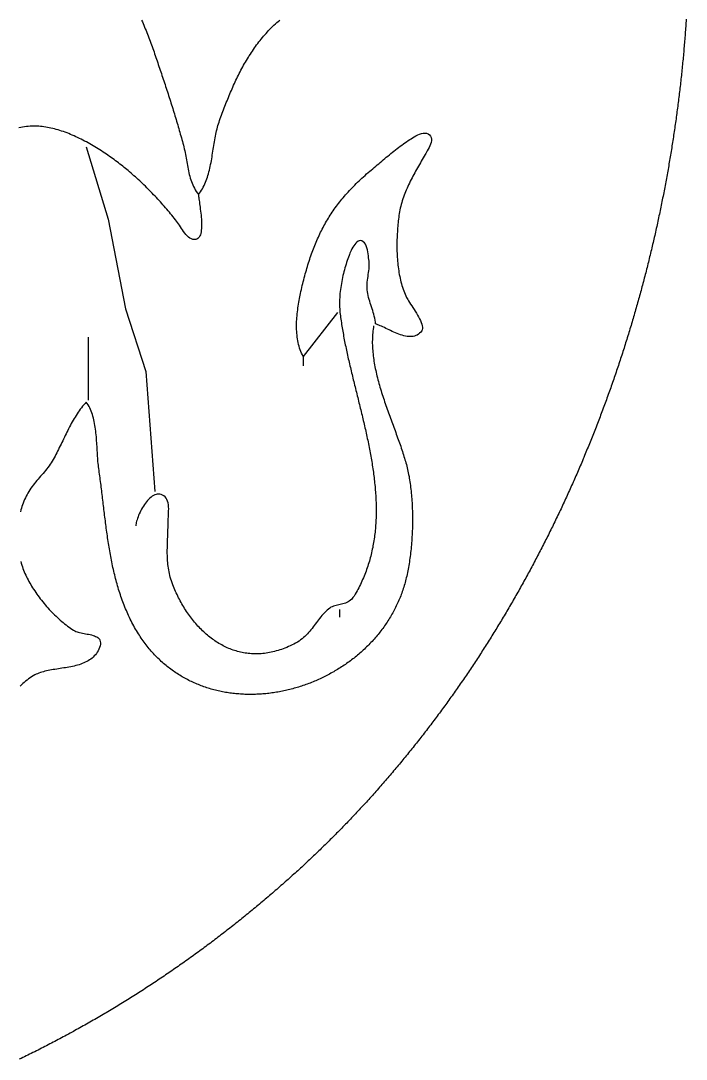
# Model space of a CAD drawing. Header units: millimetres. Extents: x 144 to 1034, y 80 to 1104.
# Drawn here: x 683 to 1033, y 115 to 661 of the extents above; entities that cross this region are included whole.
import ezdxf

# ---------------------------------------------------------------- set-up
doc = ezdxf.new("R2010")
doc.units = ezdxf.units.MM
doc.layers.add('0_0_0', color=3, linetype='Continuous')

msp = doc.modelspace()

# ---------------------------------------------------------------- linework, layer by layer
at = {"layer": '0_0_0'}
for points in [[(1032.76, 661.69), (1032.7, 660.73), (1032.63, 659.78), (1032.57, 658.82), (1032.5, 657.87), (1032.43, 656.92), (1032.36, 655.96), (1032.29, 655.01), (1032.22, 654.05), (1032.14, 653.1), (1032.07, 652.15), (1031.99, 651.19), (1031.92, 650.24), (1031.84, 649.28), (1031.76, 648.33), (1031.67, 647.38), (1031.59, 646.42), (1031.51, 645.47), (1031.42, 644.52), (1031.34, 643.56), (1031.25, 642.61), (1031.16, 641.66), (1031.07, 640.7), (1030.98, 639.75), (1030.89, 638.8), (1030.79, 637.84), (1030.7, 636.89), (1030.6, 635.94), (1030.5, 634.98), (1030.4, 634.03), (1030.3, 633.08), (1030.2, 632.13), (1030.1, 631.18), (1030, 630.22), (1029.89, 629.27), (1029.78, 628.32), (1029.68, 627.37), (1029.57, 626.42), (1029.46, 625.46), (1029.35, 624.51), (1029.23, 623.56), (1029.12, 622.61), (1029, 621.66), (1028.89, 620.71), (1028.77, 619.76), (1028.65, 618.81), (1028.53, 617.86), (1028.41, 616.9), (1028.29, 615.95), (1028.16, 615), (1028.04, 614.05), (1027.91, 613.1), (1027.78, 612.15), (1027.65, 611.2), (1027.52, 610.26), (1027.39, 609.31), (1027.26, 608.36), (1027.13, 607.41), (1026.99, 606.46), (1026.85, 605.51), (1026.72, 604.56), (1026.58, 603.61), (1026.44, 602.67), (1026.3, 601.72), (1026.15, 600.77), (1026.01, 599.82), (1025.87, 598.87), (1025.72, 597.93), (1025.57, 596.98), (1025.42, 596.03), (1025.27, 595.09), (1025.12, 594.14), (1024.97, 593.19), (1024.81, 592.25), (1024.66, 591.3), (1024.5, 590.35), (1024.35, 589.41), (1024.19, 588.46), (1024.03, 587.52), (1023.87, 586.57), (1023.7, 585.63), (1023.54, 584.68), (1023.37, 583.74), (1023.21, 582.79), (1023.04, 581.85), (1022.87, 580.91), (1022.7, 579.96), (1022.53, 579.02), (1022.36, 578.08), (1022.19, 577.13), (1022.01, 576.19), (1021.83, 575.25), (1021.66, 574.31), (1021.48, 573.36), (1021.3, 572.42), (1021.12, 571.48), (1020.94, 570.54), (1020.75, 569.6), (1020.57, 568.66), (1020.38, 567.72), (1020.19, 566.78), (1020.01, 565.84), (1019.82, 564.9), (1019.62, 563.96), (1019.43, 563.02), (1019.24, 562.08), (1019.04, 561.14), (1018.85, 560.2), (1018.65, 559.26), (1018.45, 558.32), (1018.25, 557.39), (1018.05, 556.45), (1017.85, 555.51), (1017.65, 554.58), (1017.44, 553.64), (1017.24, 552.7), (1017.03, 551.77), (1016.82, 550.83), (1016.61, 549.89), (1016.4, 548.96), (1016.19, 548.02), (1015.98, 547.09), (1015.76, 546.16), (1015.55, 545.22), (1015.33, 544.29), (1015.11, 543.35), (1014.89, 542.42), (1014.67, 541.49), (1014.45, 540.56), (1014.23, 539.62), (1014, 538.69), (1013.78, 537.76), (1013.55, 536.83), (1013.32, 535.9), (1013.09, 534.97), (1012.86, 534.04), (1012.63, 533.11), (1012.4, 532.18), (1012.16, 531.25), (1011.93, 530.32), (1011.69, 529.39), (1011.46, 528.46), (1011.22, 527.53), (1010.98, 526.6), (1010.73, 525.68), (1010.49, 524.75), (1010.25, 523.82), (1010, 522.9), (1009.76, 521.97), (1009.51, 521.05), (1009.26, 520.12), (1009.01, 519.2), (1008.76, 518.27), (1008.51, 517.35), (1008.25, 516.42), (1008, 515.5), (1007.74, 514.58), (1007.48, 513.65), (1007.23, 512.73), (1006.97, 511.81), (1006.7, 510.89), (1006.44, 509.97), (1006.18, 509.04), (1005.91, 508.12), (1005.65, 507.2), (1005.38, 506.28), (1005.11, 505.36), (1004.84, 504.45), (1004.57, 503.53), (1004.3, 502.61), (1004.03, 501.69), (1003.75, 500.77), (1003.48, 499.86), (1003.2, 498.94), (1002.92, 498.02), (1002.64, 497.11), (1002.36, 496.19), (1002.08, 495.28), (1001.8, 494.36), (1001.51, 493.45), (1001.23, 492.54), (1000.94, 491.62), (1000.65, 490.71), (1000.36, 489.8), (1000.07, 488.88), (999.78, 487.97), (999.49, 487.06), (999.2, 486.15), (998.9, 485.24), (998.6, 484.33), (998.31, 483.42), (998.01, 482.51), (997.71, 481.6), (997.41, 480.7), (997.1, 479.79), (996.8, 478.88), (996.49, 477.97), (996.19, 477.07), (995.88, 476.16), (995.57, 475.26), (995.26, 474.35), (994.95, 473.45), (994.64, 472.54), (994.33, 471.64), (994.01, 470.74), (993.7, 469.83), (993.38, 468.93), (993.06, 468.03), (992.74, 467.13), (992.42, 466.23), (992.1, 465.33), (991.77, 464.43), (991.45, 463.53), (991.12, 462.63), (990.8, 461.73), (990.47, 460.83), (990.14, 459.94), (989.81, 459.04), (989.48, 458.14), (989.15, 457.25), (988.81, 456.35), (988.48, 455.46), (988.14, 454.56), (987.8, 453.67), (987.46, 452.78), (987.12, 451.88), (986.78, 450.99), (986.44, 450.1), (986.1, 449.21), (985.75, 448.32), (985.4, 447.43), (985.06, 446.54), (984.71, 445.65), (984.36, 444.76), (984.01, 443.87), (983.66, 442.98), (983.3, 442.1), (982.95, 441.21), (982.59, 440.32), (982.23, 439.44), (981.88, 438.55), (981.52, 437.67), (981.16, 436.79), (980.79, 435.9), (980.43, 435.02), (980.07, 434.14), (979.7, 433.26), (979.33, 432.38), (978.97, 431.49), (978.6, 430.62), (978.23, 429.74), (977.86, 428.86), (977.48, 427.98), (977.11, 427.1), (976.73, 426.22), (976.36, 425.35), (975.98, 424.47), (975.6, 423.6), (975.22, 422.72), (974.84, 421.85), (974.46, 420.97), (974.07, 420.1), (973.69, 419.23), (973.3, 418.36), (972.92, 417.49), (972.53, 416.62), (972.14, 415.75), (971.75, 414.88), (971.36, 414.01), (970.96, 413.14), (970.57, 412.27), (970.17, 411.41), (969.78, 410.54), (969.38, 409.67), (968.98, 408.81), (968.58, 407.94), (968.18, 407.08), (967.77, 406.22), (967.37, 405.35), (966.97, 404.49), (966.56, 403.63), (966.15, 402.77), (965.74, 401.91), (965.33, 401.05), (964.92, 400.19), (964.51, 399.33), (964.1, 398.48), (963.68, 397.62), (963.27, 396.76), (962.85, 395.91), (962.43, 395.05), (962.01, 394.2), (961.59, 393.34), (961.17, 392.49), (960.74, 391.64), (960.32, 390.79), (959.89, 389.94), (959.47, 389.09), (959.04, 388.24), (958.61, 387.39), (958.18, 386.54), (957.75, 385.69), (957.32, 384.85), (956.88, 384), (956.45, 383.15), (956.01, 382.31), (955.57, 381.46), (955.14, 380.62), (954.7, 379.78), (954.25, 378.94), (953.81, 378.09), (953.37, 377.25), (952.92, 376.41), (952.48, 375.57), (952.03, 374.74), (951.58, 373.9), (951.13, 373.06), (950.68, 372.22), (950.23, 371.39), (949.78, 370.55), (949.32, 369.72), (948.87, 368.88), (948.41, 368.05), (947.96, 367.22), (947.5, 366.39), (947.04, 365.56), (946.58, 364.73), (946.11, 363.9), (945.65, 363.07), (945.18, 362.24), (944.72, 361.41), (944.25, 360.59), (943.78, 359.76), (943.31, 358.94), (942.84, 358.11), (942.37, 357.29), (941.9, 356.47), (941.42, 355.64), (940.95, 354.82), (940.47, 354), (939.99, 353.18), (939.51, 352.36), (939.03, 351.55), (938.55, 350.73), (938.07, 349.91), (937.59, 349.1), (937.1, 348.28), (936.61, 347.47), (936.13, 346.65), (935.64, 345.84), (935.15, 345.03), (934.66, 344.22), (934.17, 343.41), (933.67, 342.6), (933.18, 341.79), (932.68, 340.98), (932.19, 340.17), (931.69, 339.37), (931.19, 338.56), (930.69, 337.76), (930.19, 336.95), (929.68, 336.15), (929.18, 335.35), (928.68, 334.55), (928.17, 333.74), (927.66, 332.94), (927.15, 332.15), (926.64, 331.35), (926.13, 330.55), (925.62, 329.75), (925.11, 328.96), (924.59, 328.16), (924.08, 327.37), (923.56, 326.57), (923.04, 325.78), (922.52, 324.99), (922, 324.2), (921.48, 323.41), (920.96, 322.62), (920.43, 321.83), (919.91, 321.04), (919.38, 320.26), (918.85, 319.47), (918.33, 318.68), (917.8, 317.9), (917.27, 317.12), (916.73, 316.33), (916.2, 315.55), (915.66, 314.77), (915.13, 313.99), (914.59, 313.21), (914.05, 312.43), (913.52, 311.66), (912.97, 310.88), (912.43, 310.11), (911.89, 309.33), (911.35, 308.56), (910.8, 307.78), (910.25, 307.01), (909.71, 306.24), (909.16, 305.47), (908.61, 304.7), (908.06, 303.93), (907.51, 303.16), (906.95, 302.4), (906.4, 301.63), (905.84, 300.87), (905.29, 300.1), (904.73, 299.34), (904.17, 298.58), (903.61, 297.82), (903.05, 297.06), (902.48, 296.3), (901.92, 295.54), (901.35, 294.78), (900.79, 294.02), (900.22, 293.27), (899.65, 292.51), (899.08, 291.76), (898.51, 291), (897.94, 290.25), (897.37, 289.5), (896.79, 288.75), (896.22, 288), (895.64, 287.25), (895.06, 286.51), (894.48, 285.76), (893.9, 285.01), (893.32, 284.27), (892.74, 283.53), (892.16, 282.78), (891.57, 282.04), (890.98, 281.3), (890.4, 280.56), (889.81, 279.82), (889.22, 279.08), (888.63, 278.35), (888.04, 277.61), (887.44, 276.87), (886.85, 276.14), (886.25, 275.41), (885.66, 274.67), (885.06, 273.94), (884.46, 273.21), (883.86, 272.48), (883.26, 271.76), (882.66, 271.03), (882.05, 270.3), (881.45, 269.58), (880.84, 268.85), (880.24, 268.13), (879.63, 267.41), (879.02, 266.69), (878.41, 265.96), (877.8, 265.25), (877.18, 264.53), (876.57, 263.81), (875.95, 263.09), (875.34, 262.38), (874.72, 261.66), (874.1, 260.95), (873.48, 260.24), (872.86, 259.53), (872.24, 258.82), (871.62, 258.11), (870.99, 257.4), (870.37, 256.69), (869.74, 255.99), (869.11, 255.28), (868.48, 254.58), (867.85, 253.87), (867.22, 253.17), (866.59, 252.47), (865.95, 251.77), (865.32, 251.07), (864.68, 250.37), (864.05, 249.68), (863.41, 248.98), (862.77, 248.29), (862.13, 247.59), (861.49, 246.9), (860.84, 246.21), (860.2, 245.52), (859.55, 244.83), (858.91, 244.14), (858.26, 243.45), (857.61, 242.77), (856.96, 242.08), (856.31, 241.4), (855.66, 240.71), (855, 240.03), (854.35, 239.35), (853.69, 238.67), (853.04, 237.99), (852.38, 237.31), (851.72, 236.64), (851.06, 235.96), (850.4, 235.29), (849.74, 234.61), (849.07, 233.94), (848.41, 233.27), (847.74, 232.6), (847.07, 231.93), (846.41, 231.26), (845.74, 230.6), (845.07, 229.93), (844.39, 229.27), (843.72, 228.6), (843.05, 227.94), (842.37, 227.28), (841.7, 226.62), (841.02, 225.96), (840.34, 225.3), (839.66, 224.65), (838.98, 223.99), (838.3, 223.34), (837.61, 222.68), (836.93, 222.03), (836.24, 221.38), (835.56, 220.73), (834.87, 220.08), (834.18, 219.44), (833.49, 218.79), (832.8, 218.14), (832.11, 217.5), (831.41, 216.86), (830.72, 216.21), (830.02, 215.57), (829.32, 214.93), (828.63, 214.3), (827.93, 213.66), (827.23, 213.02), (826.52, 212.39), (825.79, 211.72), (825.05, 211.06), (824.31, 210.39), (823.56, 209.73), (822.82, 209.07), (822.08, 208.41), (821.33, 207.75), (820.58, 207.09), (819.84, 206.43), (819.09, 205.78), (818.34, 205.12), (817.59, 204.47), (816.84, 203.82), (816.08, 203.17), (815.33, 202.52), (814.58, 201.87), (813.82, 201.22), (813.06, 200.57), (812.3, 199.93), (811.55, 199.28), (810.79, 198.64), (810.02, 198), (809.26, 197.36), (808.5, 196.72), (807.73, 196.08), (806.97, 195.44), (806.2, 194.81), (805.43, 194.17), (804.67, 193.54), (803.9, 192.91), (803.13, 192.28), (802.35, 191.65), (801.58, 191.02), (800.81, 190.39), (800.03, 189.76), (799.26, 189.14), (798.48, 188.52), (797.7, 187.89), (796.92, 187.27), (796.14, 186.65), (795.36, 186.03), (794.58, 185.41), (793.8, 184.8), (793.01, 184.18), (792.23, 183.57), (791.44, 182.96), (790.65, 182.34), (789.87, 181.73), (789.08, 181.12), (788.29, 180.52), (787.5, 179.91), (786.7, 179.31), (785.91, 178.7), (785.12, 178.1), (784.32, 177.5), (783.53, 176.9), (782.73, 176.3), (781.93, 175.7), (781.13, 175.1), (780.33, 174.51), (779.53, 173.91), (778.73, 173.32), (777.93, 172.73), (777.12, 172.14), (776.32, 171.55), (775.51, 170.96), (774.7, 170.38), (773.9, 169.79), (773.09, 169.21), (772.28, 168.63), (771.47, 168.05), (770.66, 167.47), (769.84, 166.89), (769.03, 166.31), (768.22, 165.74), (767.4, 165.16), (766.58, 164.59), (765.77, 164.02), (764.95, 163.45), (764.13, 162.88), (763.31, 162.31), (762.49, 161.74), (761.67, 161.18), (760.84, 160.61), (760.02, 160.05), (759.19, 159.49), (758.37, 158.93), (757.54, 158.37), (756.72, 157.81), (755.89, 157.26), (755.06, 156.7), (754.23, 156.15), (753.4, 155.6), (752.56, 155.05), (751.73, 154.5), (750.9, 153.95), (750.06, 153.41), (749.23, 152.86), (748.39, 152.32), (747.55, 151.78), (746.71, 151.24), (745.88, 150.7), (745.04, 150.16), (744.19, 149.62), (743.35, 149.09), (742.51, 148.55), (741.67, 148.02), (740.82, 147.49), (739.98, 146.96), (739.13, 146.43), (738.28, 145.9), (737.43, 145.38), (736.59, 144.86), (735.74, 144.33), (734.89, 143.81), (734.03, 143.29), (733.18, 142.77), (732.33, 142.26), (731.47, 141.74), (730.62, 141.23), (729.76, 140.72), (728.91, 140.2), (728.05, 139.69), (727.19, 139.19), (726.33, 138.68), (725.47, 138.17), (724.61, 137.67), (723.75, 137.17), (722.89, 136.67), (722.02, 136.17), (721.16, 135.67), (720.3, 135.17), (719.43, 134.68), (718.56, 134.18), (717.7, 133.69), (716.83, 133.2), (715.96, 132.71), (715.09, 132.22), (714.22, 131.74), (713.35, 131.25), (712.47, 130.77), (711.6, 130.29), (710.73, 129.81), (709.85, 129.33), (708.98, 128.85), (708.1, 128.37), (707.22, 127.9), (706.34, 127.43), (705.47, 126.95), (704.59, 126.48), (703.71, 126.02), (702.83, 125.55), (701.94, 125.08), (701.06, 124.62), (700.18, 124.16), (699.29, 123.7), (698.41, 123.24), (697.52, 122.78), (696.64, 122.32), (695.75, 121.87), (694.86, 121.41), (693.97, 120.96), (693.08, 120.51), (692.19, 120.06), (691.3, 119.62), (690.41, 119.17), (689.52, 118.73), (688.62, 118.28), (687.73, 117.84), (686.83, 117.4), (685.94, 116.97), (685.04, 116.53), (684.14, 116.09), (683.25, 115.66), (682.35, 115.23)], [(746.59, 661.25), (746.99, 660.33), (747.38, 659.41), (747.77, 658.49), (748.15, 657.57), (748.53, 656.64), (748.91, 655.72), (749.28, 654.79), (749.65, 653.86), (750.02, 652.93), (750.38, 652), (750.74, 651.07), (751.09, 650.13), (751.44, 649.2), (751.78, 648.26), (752.12, 647.32), (752.46, 646.38), (752.79, 645.44), (753.12, 644.5), (753.45, 643.56), (753.77, 642.61), (754.09, 641.66), (754.41, 640.72), (754.74, 639.77), (755.06, 638.82), (755.38, 637.87), (755.71, 636.92), (756.03, 635.96), (756.35, 635.01), (756.67, 634.06), (756.99, 633.1), (757.31, 632.15), (757.63, 631.19), (757.95, 630.24), (758.27, 629.28), (758.59, 628.32), (758.9, 627.36), (759.22, 626.4), (759.53, 625.44), (759.85, 624.48), (760.16, 623.52), (760.47, 622.56), (760.78, 621.6), (761.09, 620.64), (761.4, 619.68), (761.71, 618.71), (762.01, 617.75), (762.32, 616.79), (762.62, 615.82), (762.92, 614.86), (763.22, 613.89), (763.52, 612.93), (763.81, 611.96), (764.11, 611), (764.4, 610.03), (764.69, 609.07), (764.98, 608.1), (765.27, 607.13), (765.55, 606.17), (765.83, 605.2), (766.11, 604.23), (766.39, 603.26), (766.67, 602.3), (766.94, 601.33), (767.21, 600.36), (767.48, 599.4), (767.75, 598.43), (768.01, 597.46), (768.27, 596.49), (768.53, 595.53), (768.79, 594.56), (769.03, 593.59), (769.26, 592.62), (769.46, 591.65), (769.66, 590.68), (769.84, 589.71), (770.02, 588.74), (770.19, 587.76), (770.35, 586.79), (770.52, 585.82), (770.69, 584.86), (770.86, 583.9), (771.04, 582.94), (771.23, 581.98), (771.44, 581.04), (771.66, 580.1), (771.9, 579.16), (772.16, 578.23), (772.44, 577.32), (772.75, 576.41), (773.09, 575.51), (773.47, 574.62), (773.87, 573.75), (774.32, 572.88), (774.8, 572.03), (775.33, 571.19), (775.9, 570.37), (776.52, 569.56), (777.09, 570.29), (777.62, 571.05), (778.12, 571.83), (778.59, 572.62), (779.03, 573.44), (779.45, 574.27), (779.84, 575.12), (780.21, 575.99), (780.56, 576.88), (780.88, 577.77), (781.19, 578.68), (781.48, 579.61), (781.75, 580.54), (782, 581.49), (782.24, 582.44), (782.46, 583.41), (782.67, 584.38), (782.88, 585.36), (783.07, 586.35), (783.25, 587.34), (783.42, 588.33), (783.59, 589.33), (783.76, 590.33), (783.92, 591.33), (784.07, 592.34), (784.23, 593.34), (784.39, 594.34), (784.54, 595.34), (784.7, 596.33), (784.87, 597.32), (785.04, 598.31), (785.21, 599.29), (785.39, 600.26), (785.58, 601.23), (785.79, 602.19), (786, 603.13), (786.22, 604.07), (786.46, 604.99), (786.71, 605.91), (786.98, 606.8), (787.27, 607.69), (787.58, 608.56), (787.92, 609.49), (788.27, 610.43), (788.61, 611.36), (788.96, 612.3), (789.31, 613.23), (789.67, 614.16), (790.02, 615.09), (790.38, 616.01), (790.74, 616.94), (791.11, 617.86), (791.48, 618.79), (791.85, 619.71), (792.22, 620.62), (792.6, 621.54), (792.98, 622.45), (793.37, 623.36), (793.76, 624.27), (794.15, 625.18), (794.55, 626.08), (794.95, 626.98), (795.36, 627.88), (795.77, 628.77), (796.19, 629.66), (796.61, 630.55), (797.04, 631.43), (797.48, 632.31), (797.92, 633.19), (798.37, 634.06), (798.82, 634.93), (799.28, 635.79), (799.74, 636.65), (800.22, 637.5), (800.7, 638.36), (801.18, 639.2), (801.68, 640.04), (802.18, 640.88), (802.69, 641.71), (803.2, 642.54), (803.73, 643.36), (804.26, 644.18), (804.8, 644.99), (805.35, 645.79), (805.91, 646.59), (806.48, 647.39), (807.05, 648.17), (807.64, 648.96), (808.23, 649.73), (808.84, 650.5), (809.45, 651.27), (810.07, 652.02), (810.71, 652.77), (811.35, 653.52), (812, 654.26), (812.67, 654.99), (813.34, 655.71), (814.03, 656.42), (814.73, 657.13), (815.43, 657.84), (816.15, 658.53), (816.89, 659.22), (817.63, 659.89), (818.38, 660.57), (819.15, 661.23)], [(776.52, 569.56), (776.54, 569.11), (776.58, 568.57), (776.64, 567.95), (776.73, 567.25), (776.82, 566.49), (776.94, 565.66), (777.06, 564.78), (777.19, 563.85), (777.32, 562.89), (777.45, 561.89), (777.58, 560.86), (777.7, 559.82), (777.81, 558.77), (777.91, 557.71), (777.99, 556.65), (778.06, 555.61), (778.1, 554.58), (778.11, 553.57), (778.1, 552.6), (778.05, 551.66), (777.96, 550.77), (777.84, 549.93), (777.68, 549.15), (777.46, 548.44), (777.2, 547.8), (776.89, 547.24), (776.52, 546.77), (776.1, 546.4), (775.61, 546.12), (775.05, 545.95), (774.43, 545.9), (773.59, 546), (772.79, 546.26), (772.02, 546.66), (771.29, 547.18), (770.58, 547.8), (769.91, 548.51), (769.27, 549.28), (768.65, 550.1), (768.06, 550.95), (767.5, 551.8), (766.95, 552.65), (766.44, 553.47), (765.94, 554.24), (765.46, 554.94), (765.01, 555.56), (764.38, 556.35), (763.75, 557.13), (763.12, 557.92), (762.47, 558.71), (761.83, 559.49), (761.17, 560.27), (760.51, 561.05), (759.85, 561.83), (759.18, 562.61), (758.5, 563.39), (757.82, 564.16), (757.14, 564.93), (756.45, 565.69), (755.75, 566.46), (755.05, 567.22), (754.35, 567.98), (753.64, 568.73), (752.93, 569.48), (752.21, 570.22), (751.49, 570.97), (750.76, 571.7), (750.04, 572.44), (749.3, 573.16), (748.57, 573.89), (747.83, 574.61), (747.09, 575.32), (746.34, 576.03), (745.6, 576.73), (744.85, 577.42), (744.09, 578.11), (743.34, 578.8), (742.58, 579.48), (741.82, 580.15), (741.06, 580.81), (740.29, 581.47), (739.52, 582.12), (738.84, 582.69), (738.14, 583.27), (737.44, 583.84), (736.72, 584.42), (735.98, 585), (735.24, 585.59), (734.49, 586.17), (733.72, 586.75), (732.95, 587.34), (732.16, 587.92), (731.37, 588.5), (730.56, 589.08), (729.75, 589.65), (728.93, 590.23), (728.09, 590.8), (727.26, 591.36), (726.41, 591.92), (725.56, 592.48), (724.69, 593.04), (723.83, 593.58), (722.95, 594.12), (722.07, 594.66), (721.18, 595.19), (720.29, 595.71), (719.39, 596.22), (718.49, 596.72), (717.58, 597.22), (716.67, 597.7), (715.76, 598.18), (714.84, 598.64), (713.92, 599.1), (712.99, 599.54), (712.06, 599.97), (711.13, 600.39), (710.2, 600.8), (709.27, 601.19), (708.33, 601.57), (707.4, 601.93), (706.46, 602.28), (705.52, 602.62), (704.58, 602.94), (703.65, 603.24), (702.71, 603.53), (701.77, 603.8), (700.84, 604.05), (699.9, 604.29), (698.97, 604.51), (698.04, 604.7), (697.11, 604.88), (696.19, 605.04), (695.27, 605.18), (694.35, 605.3), (693.43, 605.39), (692.52, 605.47), (691.64, 605.51), (690.74, 605.53), (689.83, 605.52), (688.9, 605.49), (687.96, 605.43), (687.01, 605.35), (686.05, 605.25), (685.08, 605.14), (684.1, 605.01), (683.12, 604.87), (682.13, 604.71)], [(849.52, 507.56), (831.52, 484.56), (831.08, 485.39), (830.67, 486.25), (830.29, 487.12), (829.95, 488.02), (829.64, 488.93), (829.36, 489.85), (829.11, 490.79), (828.88, 491.75), (828.69, 492.71), (828.52, 493.69), (828.38, 494.68), (828.26, 495.68), (828.17, 496.68), (828.1, 497.69), (828.06, 498.71), (828.03, 499.73), (828.02, 500.76), (828.04, 501.79), (828.07, 502.82), (828.12, 503.85), (828.19, 504.87), (828.27, 505.9), (828.37, 506.93), (828.48, 507.94), (828.6, 508.96), (828.73, 509.97), (828.88, 510.97), (829.03, 511.96), (829.2, 512.94), (829.37, 513.91), (829.55, 514.87), (829.74, 515.81), (829.93, 516.74), (830.12, 517.66), (830.32, 518.56), (830.56, 519.62), (830.8, 520.68), (831.05, 521.73), (831.3, 522.76), (831.55, 523.79), (831.81, 524.82), (832.07, 525.83), (832.33, 526.84), (832.6, 527.84), (832.88, 528.83), (833.16, 529.81), (833.44, 530.79), (833.73, 531.76), (834.02, 532.72), (834.32, 533.67), (834.62, 534.62), (834.93, 535.56), (835.24, 536.49), (835.56, 537.42), (835.88, 538.34), (836.21, 539.25), (836.55, 540.16), (836.89, 541.06), (837.24, 541.96), (837.59, 542.84), (837.95, 543.73), (838.32, 544.6), (838.7, 545.47), (839.08, 546.34), (839.47, 547.2), (839.86, 548.05), (840.27, 548.9), (840.68, 549.74), (841.1, 550.58), (841.52, 551.41), (841.96, 552.24), (842.4, 553.07), (842.85, 553.88), (843.31, 554.7), (843.77, 555.51), (844.25, 556.31), (844.73, 557.11), (845.23, 557.91), (845.73, 558.7), (846.24, 559.49), (846.76, 560.28), (847.29, 561.06), (847.83, 561.83), (848.38, 562.61), (848.94, 563.38), (849.51, 564.14), (850.09, 564.91), (850.68, 565.67), (851.28, 566.42), (851.89, 567.18), (852.51, 567.93), (853.14, 568.68), (853.78, 569.42), (854.44, 570.17), (855.1, 570.91), (855.78, 571.65), (856.47, 572.38), (857.17, 573.12), (857.88, 573.85), (858.6, 574.58), (859.34, 575.31), (860.09, 576.04), (860.85, 576.76), (861.62, 577.49), (862.4, 578.21), (863.2, 578.93), (864.01, 579.65), (864.84, 580.37), (865.67, 581.09), (866.52, 581.8), (867.3, 582.46), (868.09, 583.12), (868.87, 583.78), (869.65, 584.45), (870.43, 585.12), (871.22, 585.79), (872.01, 586.46), (872.8, 587.13), (873.59, 587.81), (874.38, 588.48), (875.17, 589.15), (875.97, 589.81), (876.77, 590.48), (877.58, 591.13), (878.38, 591.79), (879.19, 592.44), (880.01, 593.08), (880.82, 593.72), (881.65, 594.34), (882.47, 594.96), (883.3, 595.57), (884.14, 596.18), (884.98, 596.77), (885.82, 597.35), (886.67, 597.91), (887.52, 598.47), (888.22, 598.92), (889, 599.42), (889.84, 599.94), (890.74, 600.45), (891.67, 600.93), (892.62, 601.34), (893.58, 601.66), (894.53, 601.85), (895.46, 601.9), (896.35, 601.76), (897.19, 601.43), (897.93, 600.89), (898.44, 600.25), (898.74, 599.53), (898.87, 598.73), (898.84, 597.89), (898.68, 597), (898.4, 596.1), (898.05, 595.19), (897.64, 594.3), (897.19, 593.43), (896.73, 592.6), (896.28, 591.84), (895.87, 591.15), (895.52, 590.56), (895.03, 589.7), (894.54, 588.84), (894.05, 587.98), (893.55, 587.12), (893.06, 586.25), (892.56, 585.39), (892.06, 584.52), (891.57, 583.64), (891.08, 582.76), (890.59, 581.88), (890.1, 581), (889.62, 580.11), (889.15, 579.22), (888.68, 578.33), (888.22, 577.43), (887.77, 576.53), (887.32, 575.62), (886.89, 574.71), (886.47, 573.8), (886.06, 572.88), (885.66, 571.96), (885.27, 571.04), (884.9, 570.11), (884.54, 569.17), (884.2, 568.23), (883.87, 567.29), (883.56, 566.34), (883.27, 565.38), (883, 564.42), (882.75, 563.46), (882.52, 562.49), (882.31, 561.52), (882.12, 560.54), (881.96, 559.55), (881.81, 558.56), (881.7, 557.64), (881.59, 556.71), (881.48, 555.76), (881.38, 554.81), (881.28, 553.85), (881.2, 552.88), (881.11, 551.9), (881.04, 550.91), (880.97, 549.92), (880.91, 548.92), (880.86, 547.91), (880.82, 546.9), (880.78, 545.88), (880.76, 544.86), (880.74, 543.84), (880.74, 542.82), (880.74, 541.79), (880.75, 540.76), (880.78, 539.73), (880.81, 538.7), (880.86, 537.67), (880.92, 536.64), (880.99, 535.61), (881.07, 534.59), (881.16, 533.57), (881.27, 532.55), (881.39, 531.54), (881.53, 530.53), (881.68, 529.53), (881.84, 528.53), (882.01, 527.54), (882.21, 526.55), (882.41, 525.58), (882.64, 524.61), (882.87, 523.66), (883.13, 522.71), (883.4, 521.77), (883.69, 520.85), (883.99, 519.93), (884.31, 519.03), (884.65, 518.14), (885.01, 517.27), (885.39, 516.4), (885.78, 515.56), (886.07, 515), (886.45, 514.36), (886.89, 513.64), (887.4, 512.86), (887.95, 512.02), (888.53, 511.13), (889.15, 510.2), (889.77, 509.24), (890.39, 508.25), (891.01, 507.26), (891.6, 506.26), (892.16, 505.26), (892.67, 504.28), (893.13, 503.33), (893.52, 502.4), (893.83, 501.51), (894.05, 500.67), (894.16, 499.89), (894.16, 499.18), (894.04, 498.54), (893.77, 497.99), (893.25, 497.29), (892.68, 496.69), (892.08, 496.18), (891.43, 495.77), (890.75, 495.44), (890.04, 495.2), (889.3, 495.03), (888.53, 494.94), (887.74, 494.91), (886.93, 494.95), (886.1, 495.04), (885.25, 495.19), (884.39, 495.38), (883.53, 495.62), (882.65, 495.89), (881.78, 496.2), (880.9, 496.54), (880.02, 496.89), (879.15, 497.27), (878.28, 497.66), (877.43, 498.06), (876.59, 498.46), (875.76, 498.86), (874.96, 499.25), (874.17, 499.63), (873.41, 499.99), (872.68, 500.34), (871.98, 500.65), (871.31, 500.94), (870.67, 501.19), (870.08, 501.4), (869.52, 501.56), (869.41, 502.6), (869.26, 503.64), (869.07, 504.65), (868.84, 505.66), (868.58, 506.65), (868.3, 507.64), (868.01, 508.62), (867.7, 509.6), (867.39, 510.58), (867.07, 511.55), (866.76, 512.53), (866.46, 513.51), (866.17, 514.49), (865.9, 515.48), (865.66, 516.48), (865.45, 517.5), (865.28, 518.52), (865.14, 519.56), (865.07, 520.57), (865.06, 521.58), (865.1, 522.59), (865.17, 523.59), (865.28, 524.58), (865.42, 525.57), (865.56, 526.57), (865.71, 527.56), (865.86, 528.55), (865.99, 529.54), (866.09, 530.53), (866.16, 531.53), (866.19, 532.53), (866.17, 533.54), (866.08, 534.56), (865.99, 535.41), (865.89, 536.35), (865.78, 537.37), (865.65, 538.43), (865.47, 539.51), (865.25, 540.57), (864.96, 541.6), (864.61, 542.57), (864.17, 543.44), (863.64, 544.2), (863, 544.81), (862.3, 545.21), (861.61, 545.37), (860.95, 545.31), (860.31, 545.05), (859.69, 544.63), (859.11, 544.07), (858.55, 543.4), (858.04, 542.66), (857.55, 541.86), (857.11, 541.04), (856.71, 540.22), (856.36, 539.44), (856.05, 538.71), (855.8, 538.08), (855.59, 537.56), (855.26, 536.69), (854.94, 535.79), (854.62, 534.87), (854.31, 533.94), (854, 532.99), (853.71, 532.02), (853.42, 531.03), (853.15, 530.04), (852.88, 529.03), (852.63, 528.01), (852.39, 526.98), (852.16, 525.94), (851.94, 524.9), (851.74, 523.85), (851.55, 522.8), (851.38, 521.74), (851.22, 520.69), (851.08, 519.63), (850.95, 518.58), (850.84, 517.53), (850.75, 516.49), (850.68, 515.45), (850.62, 514.42), (850.59, 513.4), (850.58, 512.39), (850.59, 511.4), (850.61, 510.41), (850.67, 509.44), (850.74, 508.49), (850.84, 507.56), (850.94, 506.68), (851.06, 505.8), (851.17, 504.91), (851.29, 504.03), (851.42, 503.14), (851.55, 502.25), (851.69, 501.36), (851.83, 500.47), (851.97, 499.58), (852.12, 498.68), (852.28, 497.79), (852.43, 496.89), (852.6, 495.99), (852.76, 495.1), (852.93, 494.19), (853.1, 493.29), (853.28, 492.39), (853.46, 491.49), (853.64, 490.58), (853.83, 489.67), (854.02, 488.76), (854.21, 487.86), (854.41, 486.95), (854.6, 486.03), (854.81, 485.12), (855.01, 484.21), (855.21, 483.29), (855.42, 482.38), (855.63, 481.46), (855.85, 480.54), (856.06, 479.63), (856.28, 478.71), (856.49, 477.79), (856.71, 476.87), (856.93, 475.94), (857.16, 475.02), (857.38, 474.1), (857.61, 473.17), (857.83, 472.25), (858.06, 471.32), (858.29, 470.39), (858.52, 469.47), (858.75, 468.54), (858.98, 467.61), (859.21, 466.68), (859.44, 465.75), (859.67, 464.82), (859.9, 463.89), (860.13, 462.96), (860.36, 462.03), (860.59, 461.09), (860.82, 460.16), (861.06, 459.23), (861.28, 458.29), (861.51, 457.36), (861.74, 456.42), (861.97, 455.49), (862.19, 454.55), (862.42, 453.62), (862.64, 452.68), (862.87, 451.74), (863.09, 450.81), (863.31, 449.87), (863.52, 448.93), (863.74, 448), (863.96, 447.06), (864.17, 446.12), (864.38, 445.18), (864.59, 444.24), (864.79, 443.31), (864.99, 442.37), (865.19, 441.43), (865.39, 440.49), (865.59, 439.55), (865.78, 438.61), (865.97, 437.68), (866.15, 436.74), (866.34, 435.8), (866.52, 434.86), (866.69, 433.92), (866.87, 432.99), (867.03, 432.05), (867.2, 431.11), (867.36, 430.17), (867.52, 429.24), (867.67, 428.3), (867.82, 427.36), (867.96, 426.43), (868.1, 425.49), (868.24, 424.56), (868.37, 423.62), (868.5, 422.69), (868.62, 421.75), (868.73, 420.82), (868.84, 419.89), (868.95, 418.95), (869.05, 418.02), (869.15, 417.09), (869.24, 416.16), (869.32, 415.23), (869.4, 414.3), (869.47, 413.37), (869.54, 412.44), (869.6, 411.51), (869.65, 410.59), (869.7, 409.66), (869.74, 408.73), (869.77, 407.81), (869.8, 406.88), (869.82, 405.96), (869.84, 405.04), (869.84, 404.11), (869.84, 403.19), (869.84, 402.27), (869.82, 401.35), (869.8, 400.44), (869.77, 399.52), (869.73, 398.6), (869.69, 397.69), (869.64, 396.77), (869.58, 395.86), (869.51, 394.94), (869.43, 394.03), (869.35, 393.12), (869.25, 392.21), (869.15, 391.31), (869.04, 390.4), (868.92, 389.49), (868.79, 388.59), (868.65, 387.69), (868.51, 386.78), (868.35, 385.88), (868.18, 384.98), (868.01, 384.08), (867.83, 383.19), (867.63, 382.29), (867.43, 381.4), (867.22, 380.51), (866.99, 379.61), (866.76, 378.72), (866.51, 377.84), (866.26, 376.95), (866, 376.06), (865.72, 375.18), (865.43, 374.3), (865.14, 373.42), (864.83, 372.54), (864.51, 371.66), (864.18, 370.78), (863.84, 369.91), (863.49, 369.04), (863.13, 368.17), (862.75, 367.3), (862.37, 366.43), (861.97, 365.57), (861.56, 364.7), (861.14, 363.84), (860.7, 362.98), (860.25, 362.12), (859.8, 361.27), (859.32, 360.41), (858.84, 359.56), (858.24, 358.59), (857.62, 357.76), (857, 357.04), (856.36, 356.43), (855.71, 355.92), (855.06, 355.5), (854.39, 355.15), (853.72, 354.86), (853.04, 354.63), (852.36, 354.43), (851.67, 354.27), (850.98, 354.12), (850.29, 353.99), (849.59, 353.85), (848.9, 353.69), (848.2, 353.51), (847.5, 353.29), (846.81, 353.02), (846.11, 352.69), (845.42, 352.28), (844.73, 351.8), (844.05, 351.22), (843.33, 350.53), (842.64, 349.82), (841.97, 349.1), (841.34, 348.37), (840.72, 347.63), (840.12, 346.89), (839.54, 346.14), (838.97, 345.38), (838.41, 344.63), (837.85, 343.87), (837.29, 343.12), (836.72, 342.38), (836.16, 341.63), (835.58, 340.9), (834.98, 340.18), (834.37, 339.47), (833.74, 338.77), (833.09, 338.08), (832.4, 337.42), (831.69, 336.77), (830.94, 336.14), (830.15, 335.54), (829.32, 334.96), (828.45, 334.41), (827.52, 333.88), (826.59, 333.39), (825.65, 332.92), (824.72, 332.47), (823.79, 332.05), (822.86, 331.65), (821.94, 331.28), (821.02, 330.92), (820.11, 330.59), (819.2, 330.29), (818.29, 330), (817.38, 329.74), (816.48, 329.5), (815.59, 329.28), (814.7, 329.08), (813.81, 328.9), (812.92, 328.74), (812.04, 328.61), (811.17, 328.49), (810.3, 328.4), (809.43, 328.33), (808.57, 328.27), (807.71, 328.24), (806.86, 328.23), (806.01, 328.23), (805.17, 328.26), (804.33, 328.3), (803.5, 328.36), (802.67, 328.44), (801.84, 328.55), (801.03, 328.66), (800.21, 328.8), (799.41, 328.96), (798.6, 329.13), (797.81, 329.32), (797.01, 329.53), (796.23, 329.75), (795.45, 329.99), (794.67, 330.25), (793.91, 330.52), (793.14, 330.82), (792.39, 331.12), (791.64, 331.45), (790.89, 331.79), (790.15, 332.14), (789.42, 332.51), (788.69, 332.9), (787.97, 333.3), (787.26, 333.71), (786.55, 334.14), (785.85, 334.59), (785.16, 335.05), (784.47, 335.52), (783.79, 336.01), (783.12, 336.51), (782.46, 337.02), (781.8, 337.55), (781.14, 338.09), (780.5, 338.64), (779.86, 339.2), (779.23, 339.78), (778.61, 340.37), (777.99, 340.97), (777.38, 341.59), (776.78, 342.21), (776.19, 342.85), (775.61, 343.5), (775.03, 344.16), (774.46, 344.83), (773.9, 345.51), (773.34, 346.2), (772.8, 346.9), (772.26, 347.62), (771.73, 348.34), (771.21, 349.07), (770.7, 349.81), (770.2, 350.56), (769.7, 351.32), (769.21, 352.09), (768.73, 352.87), (768.27, 353.65), (767.8, 354.45), (767.35, 355.25), (766.91, 356.06), (766.48, 356.88), (766.05, 357.7), (765.64, 358.54), (765.23, 359.38), (764.83, 360.22), (764.44, 361.08), (764.07, 361.94), (763.7, 362.81), (763.34, 363.68), (762.99, 364.56), (762.62, 365.55), (762.28, 366.53), (761.97, 367.51), (761.69, 368.48), (761.43, 369.45), (761.21, 370.42), (761.01, 371.38), (760.83, 372.34), (760.67, 373.3), (760.54, 374.26), (760.43, 375.21), (760.34, 376.16), (760.26, 377.11), (760.2, 378.06), (760.16, 379.01), (760.13, 379.97), (760.11, 380.92), (760.1, 381.87), (760.11, 382.82), (760.12, 383.78), (760.14, 384.74), (760.17, 385.7), (760.2, 386.66), (760.23, 387.62), (760.27, 388.59), (760.31, 389.57), (760.35, 390.55), (760.39, 391.53), (760.42, 392.52), (760.46, 393.52), (760.48, 394.52), (760.51, 395.52), (760.52, 396.54), (760.52, 397.56), (760.54, 398.35), (760.59, 399.24), (760.65, 400.21), (760.72, 401.23), (760.78, 402.29), (760.81, 403.37), (760.82, 404.46), (760.78, 405.53), (760.68, 406.57), (760.52, 407.56), (760.27, 408.49), (759.93, 409.33), (759.48, 410.06), (758.92, 410.68), (758.24, 411.21), (757.56, 411.61), (756.88, 411.89), (756.2, 412.06), (755.52, 412.12), (754.85, 412.08), (754.18, 411.94), (753.51, 411.72), (752.86, 411.41), (752.21, 411.02), (751.58, 410.57), (750.96, 410.05), (750.35, 409.47), (749.76, 408.84), (749.18, 408.17), (748.62, 407.45), (748.09, 406.7), (747.57, 405.92), (747.08, 405.12), (746.62, 404.31), (746.18, 403.48), (745.77, 402.66), (745.38, 401.83), (745.03, 401.02), (744.71, 400.22), (744.43, 399.44), (744.18, 398.69), (743.97, 397.97), (743.8, 397.29), (743.66, 396.66), (743.57, 396.08), (743.52, 395.56)], [(717.52, 594.56), (729.09, 556.56), (738.18, 509.56), (748.86, 476.56), (753.52, 413.56)], [(868.52, 500.56), (868.37, 499.66), (868.24, 498.76), (868.13, 497.85), (868.04, 496.94), (867.96, 496.02), (867.9, 495.1), (867.86, 494.18), (867.84, 493.26), (867.83, 492.33), (867.83, 491.4), (867.86, 490.46), (867.89, 489.52), (867.95, 488.58), (868.01, 487.64), (868.1, 486.7), (868.19, 485.75), (868.3, 484.8), (868.42, 483.85), (868.56, 482.89), (868.7, 481.94), (868.86, 480.98), (869.03, 480.02), (869.21, 479.06), (869.4, 478.1), (869.61, 477.13), (869.82, 476.17), (870.04, 475.2), (870.27, 474.24), (870.51, 473.27), (870.76, 472.3), (871.02, 471.34), (871.29, 470.37), (871.56, 469.4), (871.84, 468.43), (872.13, 467.46), (872.42, 466.5), (872.72, 465.53), (873.02, 464.56), (873.33, 463.59), (873.65, 462.63), (873.97, 461.66), (874.29, 460.7), (874.62, 459.74), (874.95, 458.77), (875.29, 457.81), (875.63, 456.86), (875.97, 455.9), (876.31, 454.94), (876.65, 453.99), (877, 453.04), (877.34, 452.09), (877.69, 451.14), (878.04, 450.19), (878.39, 449.25), (878.73, 448.31), (879.08, 447.38), (879.42, 446.44), (879.76, 445.51), (880.1, 444.58), (880.44, 443.66), (880.78, 442.74), (881.11, 441.82), (881.44, 440.9), (881.77, 439.99), (882.09, 439.09), (882.4, 438.18), (882.72, 437.29), (883.02, 436.39), (883.32, 435.5), (883.62, 434.62), (883.91, 433.74), (884.19, 432.86), (884.46, 431.99), (884.73, 431.12), (884.99, 430.26), (885.24, 429.41), (885.48, 428.56), (885.71, 427.72), (885.94, 426.87), (886.15, 426), (886.36, 425.12), (886.55, 424.23), (886.74, 423.32), (886.92, 422.4), (887.1, 421.48), (887.26, 420.54), (887.42, 419.59), (887.57, 418.63), (887.71, 417.66), (887.84, 416.69), (887.97, 415.7), (888.09, 414.71), (888.19, 413.71), (888.3, 412.7), (888.39, 411.69), (888.48, 410.67), (888.56, 409.64), (888.63, 408.61), (888.69, 407.57), (888.75, 406.53), (888.8, 405.49), (888.84, 404.44), (888.87, 403.39), (888.9, 402.34), (888.92, 401.28), (888.93, 400.22), (888.94, 399.17), (888.94, 398.11), (888.93, 397.05), (888.91, 395.99), (888.89, 394.93), (888.86, 393.87), (888.82, 392.82), (888.77, 391.76), (888.72, 390.71), (888.66, 389.66), (888.6, 388.62), (888.52, 387.58), (888.45, 386.54), (888.36, 385.51), (888.27, 384.48), (888.17, 383.46), (888.06, 382.44), (887.95, 381.44), (887.83, 380.43), (887.7, 379.44), (887.57, 378.45), (887.43, 377.47), (887.29, 376.51), (887.13, 375.55), (886.98, 374.6), (886.81, 373.66), (886.64, 372.73), (886.46, 371.81), (886.28, 370.9), (886.09, 370.01), (885.9, 369.13), (885.69, 368.26), (885.49, 367.4), (885.27, 366.56), (885.06, 365.75), (884.83, 364.94), (884.6, 364.14), (884.36, 363.34), (884.11, 362.55), (883.85, 361.76), (883.58, 360.98), (883.3, 360.2), (883.01, 359.42), (882.72, 358.65), (882.42, 357.89), (882.11, 357.13), (881.79, 356.37), (881.46, 355.62), (881.13, 354.87), (880.78, 354.13), (880.43, 353.39), (880.07, 352.66), (879.71, 351.93), (879.33, 351.21), (878.95, 350.49), (878.56, 349.78), (878.16, 349.07), (877.76, 348.37), (877.34, 347.67), (876.92, 346.97), (876.5, 346.29), (876.06, 345.6), (875.62, 344.92), (875.18, 344.25), (874.72, 343.58), (874.26, 342.92), (873.79, 342.26), (873.31, 341.61), (872.83, 340.96), (872.34, 340.32), (871.85, 339.68), (871.35, 339.05), (870.84, 338.43), (870.33, 337.81), (869.8, 337.19), (869.28, 336.58), (868.75, 335.97), (868.21, 335.38), (867.66, 334.78), (867.11, 334.19), (866.55, 333.61), (865.99, 333.03), (865.42, 332.46), (864.85, 331.9), (864.27, 331.34), (863.69, 330.78), (863.1, 330.23), (862.5, 329.69), (861.9, 329.15), (861.3, 328.62), (860.69, 328.09), (860.07, 327.57), (859.45, 327.06), (858.83, 326.55), (858.2, 326.05), (857.56, 325.55), (856.92, 325.06), (856.28, 324.57), (855.63, 324.09), (854.97, 323.62), (854.32, 323.15), (853.65, 322.69), (852.99, 322.24), (852.32, 321.79), (851.64, 321.35), (850.97, 320.91), (850.28, 320.48), (849.6, 320.06), (848.91, 319.64), (848.21, 319.23), (847.52, 318.82), (846.81, 318.42), (846.11, 318.03), (845.4, 317.64), (844.69, 317.26), (843.98, 316.89), (843.26, 316.52), (842.54, 316.16), (841.81, 315.81), (841.08, 315.46), (840.35, 315.12), (839.62, 314.78), (838.88, 314.45), (838.15, 314.13), (837.4, 313.82), (836.66, 313.51), (835.91, 313.21), (835.16, 312.91), (834.41, 312.63), (833.66, 312.34), (832.9, 312.07), (832.15, 311.8), (831.39, 311.54), (830.62, 311.29), (829.86, 311.04), (829.09, 310.8), (828.32, 310.57), (827.56, 310.34), (826.78, 310.12), (826.01, 309.91), (825.24, 309.7), (824.46, 309.5), (823.68, 309.31), (822.9, 309.13), (822.12, 308.95), (821.34, 308.78), (820.56, 308.62), (819.78, 308.46), (818.99, 308.32), (818.21, 308.17), (817.42, 308.04), (816.64, 307.91), (815.85, 307.8), (815.06, 307.68), (814.27, 307.58), (813.48, 307.48), (812.69, 307.39), (811.9, 307.31), (811.11, 307.24), (810.32, 307.17), (809.53, 307.11), (808.74, 307.06), (807.95, 307.02), (807.16, 306.98), (806.37, 306.95), (805.58, 306.93), (804.79, 306.91), (804, 306.91), (803.22, 306.91), (802.43, 306.92), (801.64, 306.94), (800.85, 306.96), (800.07, 307), (799.28, 307.04), (798.5, 307.09), (797.71, 307.14), (796.93, 307.21), (796.15, 307.28), (795.37, 307.36), (794.59, 307.45), (793.81, 307.54), (793.04, 307.65), (792.26, 307.76), (791.49, 307.88), (790.72, 308.01), (789.95, 308.15), (789.18, 308.29), (788.41, 308.45), (787.65, 308.61), (786.89, 308.78), (786.13, 308.96), (785.37, 309.15), (784.61, 309.34), (783.86, 309.54), (783.11, 309.76), (782.36, 309.98), (781.61, 310.21), (780.87, 310.44), (780.12, 310.69), (779.38, 310.94), (778.65, 311.21), (777.91, 311.48), (777.18, 311.76), (776.46, 312.05), (775.73, 312.34), (775.01, 312.65), (774.29, 312.96), (773.58, 313.29), (772.87, 313.62), (772.16, 313.96), (771.45, 314.31), (770.75, 314.67), (770.05, 315.03), (769.36, 315.41), (768.67, 315.8), (767.98, 316.19), (767.3, 316.59), (766.62, 317), (765.94, 317.43), (765.27, 317.86), (764.61, 318.29), (763.94, 318.74), (763.29, 319.2), (762.63, 319.67), (761.98, 320.14), (761.34, 320.63), (760.7, 321.12), (760.06, 321.62), (759.43, 322.14), (758.81, 322.66), (758.19, 323.19), (757.57, 323.73), (756.96, 324.28), (756.35, 324.84), (755.75, 325.41), (755.16, 325.98), (754.57, 326.57), (753.98, 327.17), (753.4, 327.77), (752.83, 328.39), (752.26, 329.01), (751.7, 329.65), (751.14, 330.29), (750.59, 330.95), (750.04, 331.61), (749.5, 332.29), (748.97, 332.97), (748.44, 333.66), (747.92, 334.36), (747.41, 335.08), (746.9, 335.8), (746.39, 336.53), (745.9, 337.27), (745.41, 338.02), (744.93, 338.79), (744.45, 339.56), (743.94, 340.42), (743.43, 341.28), (742.94, 342.14), (742.46, 343.01), (741.99, 343.89), (741.52, 344.76), (741.07, 345.65), (740.63, 346.53), (740.2, 347.42), (739.78, 348.31), (739.37, 349.21), (738.97, 350.11), (738.58, 351.02), (738.19, 351.92), (737.82, 352.84), (737.45, 353.75), (737.1, 354.67), (736.75, 355.59), (736.41, 356.51), (736.08, 357.44), (735.75, 358.37), (735.44, 359.3), (735.13, 360.24), (734.83, 361.17), (734.54, 362.12), (734.25, 363.06), (733.98, 364.01), (733.71, 364.95), (733.44, 365.9), (733.18, 366.86), (732.93, 367.81), (732.69, 368.77), (732.45, 369.73), (732.22, 370.69), (731.99, 371.66), (731.77, 372.62), (731.56, 373.59), (731.35, 374.56), (731.14, 375.53), (730.94, 376.5), (730.75, 377.47), (730.56, 378.45), (730.38, 379.43), (730.2, 380.4), (730.02, 381.38), (729.85, 382.36), (729.68, 383.35), (729.52, 384.33), (729.36, 385.31), (729.2, 386.3), (729.05, 387.28), (728.9, 388.27), (728.75, 389.25), (728.61, 390.24), (728.47, 391.23), (728.33, 392.22), (728.2, 393.2), (728.06, 394.19), (727.93, 395.18), (727.8, 396.17), (727.68, 397.16), (727.55, 398.15), (727.43, 399.14), (727.3, 400.13), (727.18, 401.12), (727.06, 402.1), (726.94, 403.09), (726.82, 404.08), (726.71, 405.07), (726.59, 406.05), (726.47, 407.04), (726.36, 408.02), (726.24, 409.01), (726.12, 409.99), (726.01, 410.98), (725.89, 411.96), (725.77, 412.94), (725.65, 413.92), (725.53, 414.9), (725.41, 415.87), (725.29, 416.85), (725.16, 417.82), (725.04, 418.8), (724.91, 419.77), (724.78, 420.74), (724.65, 421.71), (724.52, 422.67), (724.38, 423.64), (724.24, 424.6), (724.1, 425.56), (723.98, 426.45), (723.87, 427.36), (723.77, 428.28), (723.68, 429.22), (723.6, 430.17), (723.53, 431.14), (723.46, 432.12), (723.4, 433.11), (723.34, 434.1), (723.28, 435.11), (723.22, 436.12), (723.17, 437.14), (723.11, 438.16), (723.05, 439.18), (722.98, 440.2), (722.9, 441.23), (722.82, 442.25), (722.73, 443.27), (722.63, 444.29), (722.52, 445.31), (722.39, 446.31), (722.26, 447.31), (722.1, 448.3), (721.93, 449.28), (721.74, 450.25), (721.53, 451.21), (721.3, 452.15), (721.04, 453.08), (720.76, 453.99), (720.46, 454.89), (720.13, 455.77), (719.78, 456.62), (719.39, 457.46), (718.97, 458.27), (718.52, 459.06), (718.04, 459.82), (717.52, 460.56), (716.86, 459.84), (716.21, 459.1), (715.58, 458.34), (714.97, 457.57), (714.37, 456.79), (713.79, 455.99), (713.23, 455.18), (712.68, 454.36), (712.14, 453.53), (711.62, 452.68), (711.11, 451.83), (710.6, 450.97), (710.11, 450.1), (709.63, 449.22), (709.16, 448.34), (708.69, 447.45), (708.23, 446.55), (707.78, 445.65), (707.33, 444.75), (706.88, 443.84), (706.44, 442.93), (706, 442.03), (705.57, 441.11), (705.13, 440.2), (704.69, 439.29), (704.26, 438.39), (703.82, 437.48), (703.37, 436.58), (702.93, 435.68), (702.48, 434.79), (702.03, 433.9), (701.57, 433.01), (701.1, 432.14), (700.62, 431.27), (700.14, 430.41), (699.65, 429.56), (699.12, 428.69), (698.56, 427.85), (697.98, 427.02), (697.38, 426.21), (696.77, 425.41), (696.13, 424.62), (695.49, 423.84), (694.83, 423.07), (694.17, 422.3), (693.51, 421.54), (692.85, 420.78), (692.19, 420.01), (691.53, 419.24), (690.89, 418.47), (690.25, 417.68), (689.63, 416.89), (689.03, 416.08), (688.44, 415.26), (687.89, 414.42), (687.35, 413.56), (686.87, 412.72), (686.41, 411.88), (685.96, 411.02), (685.54, 410.15), (685.14, 409.28), (684.76, 408.39), (684.39, 407.49), (684.05, 406.59), (683.73, 405.67), (683.43, 404.75), (683.14, 403.82), (682.88, 402.88)], [(718.52, 494.56), (718.52, 461.56)], [(831.52, 484.56), (831.52, 479.56)], [(683.07, 376.77), (683.33, 375.84), (683.62, 374.92), (683.93, 374), (684.25, 373.1), (684.59, 372.2), (684.95, 371.31), (685.32, 370.43), (685.72, 369.56), (686.1, 368.75), (686.51, 367.93), (686.94, 367.11), (687.38, 366.29), (687.84, 365.46), (688.33, 364.63), (688.83, 363.8), (689.34, 362.97), (689.88, 362.14), (690.42, 361.3), (690.99, 360.47), (691.57, 359.64), (692.16, 358.82), (692.76, 357.99), (693.38, 357.17), (694.02, 356.36), (694.66, 355.55), (695.32, 354.75), (695.98, 353.96), (696.66, 353.17), (697.35, 352.39), (698.04, 351.62), (698.75, 350.87), (699.46, 350.12), (700.18, 349.39), (700.91, 348.66), (701.64, 347.95), (702.38, 347.26), (703.12, 346.58), (703.87, 345.91), (704.63, 345.26), (705.39, 344.63), (706.15, 344.02), (706.91, 343.42), (707.68, 342.85), (708.45, 342.29), (709.22, 341.76), (709.99, 341.24), (710.76, 340.75), (711.52, 340.29), (712.06, 340.01), (712.66, 339.77), (713.32, 339.56), (714.02, 339.37), (714.77, 339.21), (715.54, 339.06), (716.34, 338.91), (717.15, 338.78), (717.96, 338.63), (718.77, 338.49), (719.57, 338.32), (720.35, 338.14), (721.09, 337.94), (721.8, 337.7), (722.46, 337.43), (723.06, 337.12), (723.59, 336.76), (724.06, 336.35), (724.44, 335.88), (724.72, 335.35), (724.91, 334.76), (724.99, 334.08), (724.96, 333.33), (724.79, 332.5), (724.5, 331.57), (724.14, 330.71), (723.74, 329.9), (723.3, 329.14), (722.82, 328.43), (722.3, 327.76), (721.75, 327.13), (721.16, 326.55), (720.54, 326), (719.89, 325.49), (719.21, 325.02), (718.5, 324.58), (717.76, 324.17), (717, 323.8), (716.22, 323.45), (715.42, 323.12), (714.59, 322.83), (713.75, 322.55), (712.9, 322.3), (712.03, 322.06), (711.14, 321.84), (710.25, 321.64), (709.34, 321.45), (708.43, 321.28), (707.52, 321.11), (706.59, 320.95), (705.67, 320.8), (704.75, 320.65), (703.82, 320.51), (702.9, 320.37), (701.98, 320.22), (701.07, 320.08), (700.17, 319.93), (699.27, 319.77), (698.39, 319.61), (697.52, 319.44), (696.66, 319.25), (695.82, 319.05), (695, 318.84), (694.19, 318.61), (693.41, 318.36), (692.65, 318.09), (691.92, 317.8), (691.21, 317.49), (690.52, 317.14), (689.65, 316.66), (688.81, 316.15), (687.99, 315.61), (687.19, 315.06), (686.41, 314.47), (685.66, 313.87), (684.92, 313.25), (684.21, 312.61), (683.51, 311.95), (682.83, 311.27)], [(850.52, 351.56), (850.52, 347.56)]]:
    msp.add_lwpolyline(points, dxfattribs=at)

doc.saveas('drawing.dxf')
